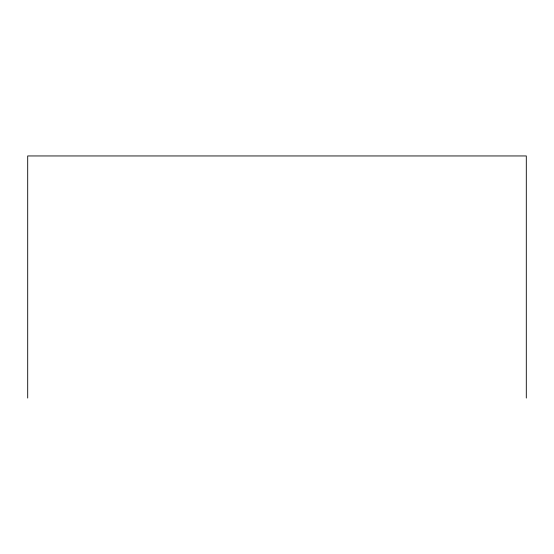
<?xml version="1.0" encoding="UTF-8"?>
<svg xmlns="http://www.w3.org/2000/svg" width="554" height="554" viewBox="0 0 554 554"><rect width="100%" height="100%" fill="white"/><g stroke="black" fill="none" stroke-linecap="round" stroke-linejoin="round"><path stroke-width="0.83" d="M526.3 398.049L526.3 155.951L27.7 155.951L27.7 398.049"/></g></svg>
